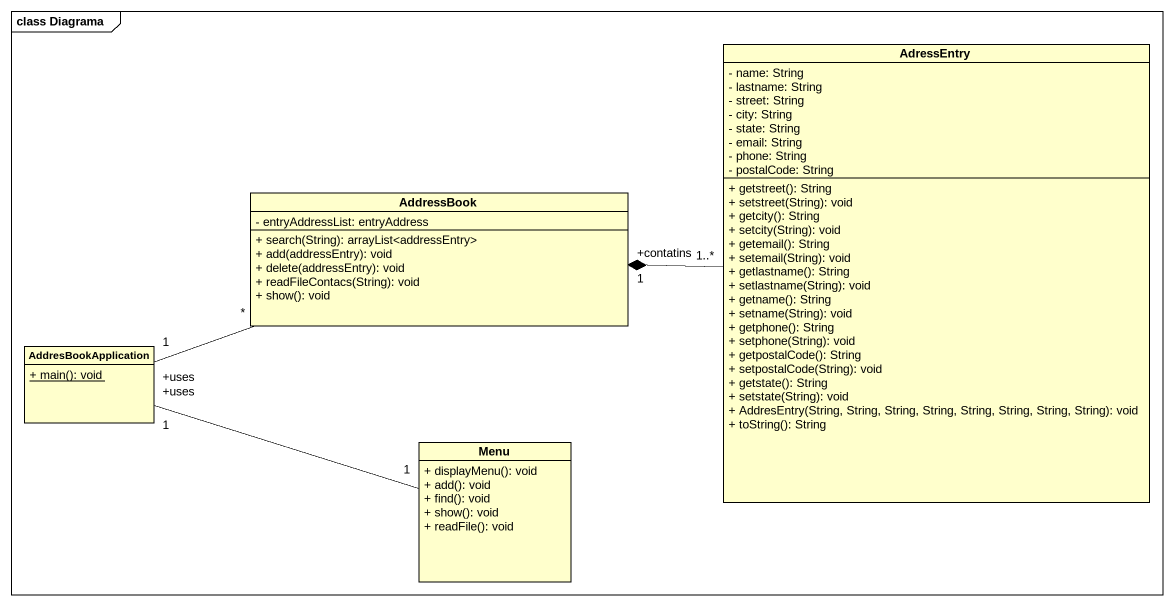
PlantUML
@startuml
mainframe class Diagrama
hide circle
hide empty members
skinparam classAttributeIconSize 0
class AdressEntry {
  - name: String
  - lastname: String
  - street: String
  - city: String
  - state: String
  - email: String
  - phone: String
  - postalCode: String
  + getstreet(): String
  + setstreet(String): void
  + getcity(): String
  + setcity(String): void
  + getemail(): String
  + setemail(String): void
  + getlastname(): String
  + setlastname(String): void
  + getname(): String
  + setname(String): void
  + getphone(): String
  + setphone(String): void
  + getpostalCode(): String
  + setpostalCode(String): void
  + getstate(): String
  + setstate(String): void
  + AddresEntry(String, String, String, String, String, String, String, String): void
  + toString(): String
}
class AddressBook {
  - entryAddressList: entryAddress
  + search(String): arrayList<addressEntry>
  + add(addressEntry): void
  + delete(addressEntry): void
  + readFileContacs(String): void
  + show(): void
}
class AddresBookApplication {
  {static} + main(): void
}
class Menu {
  + displayMenu(): void
  + add(): void
  + find(): void
  + show(): void
  + readFile(): void
}
AdressEntry "1..*" -left-* "+contatins\n1" AddressBook
AddresBookApplication "+uses\n1" -right- "*" AddressBook
AddresBookApplication "+uses\n1" -right- "1" Menu
@enduml
